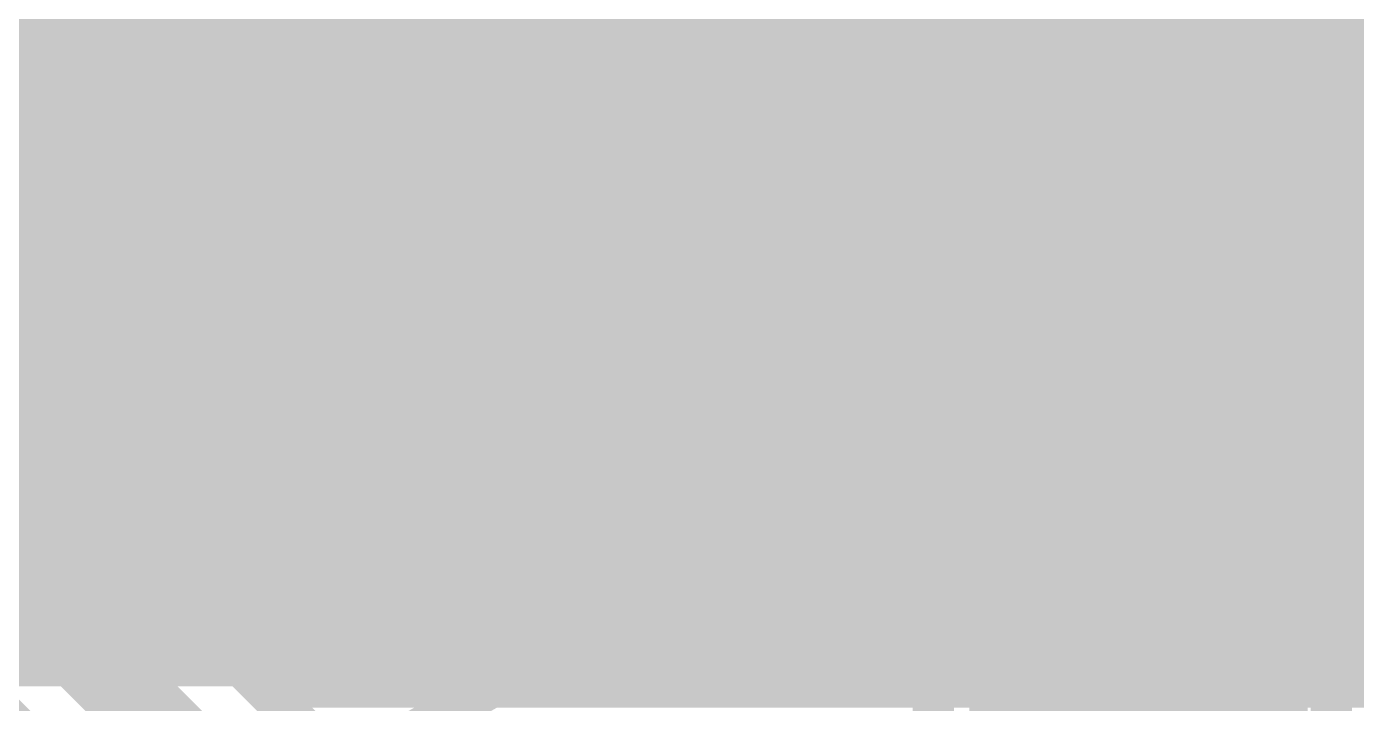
# Model space of a CAD drawing. Extents: x 0 to 10.8, y 0 to 6.1.
# Drawn here: x 9.949 to 10.464, y 1.914 to 2.176 of the extents above; entities that cross this region are included whole.
import ezdxf

# ---------------------------------------------------------------- set-up
doc = ezdxf.new("R2010")
doc.units = 0
for name, color, linetype in [('1', 22, 'CONTINUOUS'), ('16', 175, 'CONTINUOUS'), ('29', 253, 'CONTINUOUS'), ('31', 253, 'CONTINUOUS'), ('51', 253, 'CONTINUOUS')]:
    doc.layers.add(name, color=color, linetype=linetype)

# ---------------------------------------------------------------- blocks, each defined once
blk = doc.blocks.new('RECT')
blk.add_solid([(-0.5, -0.5), (0.5, -0.5), (-0.5, 0.5), (0.5, 0.5)])

msp = doc.modelspace()

# ---------------------------------------------------------------- linework, layer by layer
at = {"layer": '1'}
for points, const_width in [([(10.196831, 2.20472), (10.196831, 2.511469)], 0.254), ([(10.03935, 2.04724), (10.196831, 2.20472)], 0.254), ([(10.341264, 2.14489), (10.351827, 2.184311)], 0.016), ([(10.349598, 2.176), (10.754087, 2.176)], 0.016), ([(9.791343, 2.04724), (10.03935, 2.04724)], 0.254), ([(10.345311, 2.16), (10.754087, 2.16)], 0.016), ([(10.320858, 2.109547), (10.341264, 2.14489)], 0.016), ([(10.340748, 2.144), (10.754087, 2.144)], 0.016), ([(10.331512, 2.128), (10.754087, 2.128)], 0.016), ([(10.292, 2.080689), (10.320858, 2.109547)], 0.016), ([(10.322272, 2.112), (10.754087, 2.112)], 0.016), ([(10.307311, 2.096), (10.754087, 2.096)], 0.016), ([(10.13452, 1.923209), (10.292, 2.080689)], 0.016), ([(10.291311, 2.08), (10.754087, 2.08)], 0.016), ([(10.275311, 2.064), (10.754087, 2.064)], 0.016), ([(10.259311, 2.048), (10.754087, 2.048)], 0.016), ([(10.243311, 2.032), (10.754087, 2.032)], 0.016), ([(10.227311, 2.016), (10.754087, 2.016)], 0.016), ([(10.311083, 2.001846), (10.306976, 1.99948)], 0.016), ([(10.315657, 2.003075), (10.311083, 2.001846)], 0.016), ([(10.369091, 2.003075), (10.315657, 2.003075)], 0.016), ([(10.369091, 1.951752), (10.369091, 2.003075)], 0.016), ([(10.438512, 2.003075), (10.385075, 2.003075)], 0.016), ([(10.385075, 2.003075), (10.385075, 1.951752)], 0.016), ([(10.443087, 2.001846), (10.438512, 2.003075)], 0.016), ([(10.447193, 1.99948), (10.443087, 2.001846)], 0.016), ([(10.211311, 2), (10.307882, 2)], 0.016), ([(10.303626, 1.99613), (10.30126, 1.992024)], 0.016), ([(10.306976, 1.99948), (10.303626, 1.99613)], 0.016), ([(10.369091, 2), (10.385075, 2)], 0.016), ([(10.446291, 2), (10.754087, 2)], 0.016), ([(10.450543, 1.99613), (10.447193, 1.99948)], 0.016), ([(10.452909, 1.992024), (10.450543, 1.99613)], 0.016), ([(10.30126, 1.992024), (10.300031, 1.987449)], 0.016), ([(10.454138, 1.987449), (10.452909, 1.992024)], 0.016), ([(10.300031, 1.987449), (10.300031, 1.951728)], 0.016), ([(10.454138, 1.951728), (10.454138, 1.987449)], 0.016), ([(10.195311, 1.984), (10.300031, 1.984)], 0.016), ([(10.369091, 1.984), (10.385075, 1.984)], 0.016), ([(10.454138, 1.984), (10.754087, 1.984)], 0.016), ([(10.179311, 1.968), (10.300031, 1.968)], 0.016), ([(10.369091, 1.968), (10.385075, 1.968)], 0.016), ([(10.454138, 1.968), (10.754087, 1.968)], 0.016), ([(10.163311, 1.952), (10.300031, 1.952)], 0.016), ([(10.300031, 1.951728), (10.369071, 1.951728)], 0.016), ([(10.369071, 1.951728), (10.369071, 1.935744)], 0.016), ([(10.369091, 1.952), (10.385075, 1.952)], 0.016), ([(10.385075, 1.951752), (10.369091, 1.951752)], 0.016), ([(10.385098, 1.935744), (10.385098, 1.951728)], 0.016), ([(10.385098, 1.951728), (10.454138, 1.951728)], 0.016), ([(10.454138, 1.952), (10.754087, 1.952)], 0.016), ([(10.147311, 1.936), (10.369071, 1.936)], 0.016), ([(10.369071, 1.935744), (10.300031, 1.935744)], 0.016), ([(10.300031, 1.935744), (10.300031, 1.900028)], 0.016), ([(10.369091, 1.884402), (10.369091, 1.935724)], 0.016), ([(10.369091, 1.935724), (10.385075, 1.935724)], 0.016), ([(10.385075, 1.935724), (10.385075, 1.884402)], 0.016), ([(10.385098, 1.936), (10.754087, 1.936)], 0.016), ([(10.454138, 1.935744), (10.385098, 1.935744)], 0.016), ([(10.454138, 1.900028), (10.454138, 1.935744)], 0.016), ([(10.099177, 1.902803), (10.13452, 1.923209)], 0.016), ([(10.128961, 1.92), (10.300031, 1.92)], 0.016), ([(10.369091, 1.92), (10.385075, 1.92)], 0.016), ([(10.454138, 1.92), (10.754087, 1.92)], 0.016)]:
    msp.add_lwpolyline(points, dxfattribs=dict(at, const_width=const_width))
for points, const_width in [([(10.241732, 2.159819, 1), (10.151929, 2.249622)], 0.127), ([(10.133331, 2.20472, 1), (10.260331, 2.20472)], 0.127), ([(10.349598, 2.18, 1), (10.349598, 2.172)], 0.008), ([(10.03935, 1.98374, 1), (10.03935, 2.11074)], 0.127), ([(10.345311, 2.164, 1), (10.345311, 2.156)], 0.008), ([(9.994449, 2.092141, 1), (10.084252, 2.002339)], 0.127), ([(10.344728, 2.14289, 1), (10.3378, 2.14689)], 0.008), ([(10.340748, 2.148, 1), (10.340748, 2.14)], 0.008), ([(10.3374, 2.145925, 1), (10.345127, 2.143854)], 0.008), ([(10.331512, 2.132, 1), (10.331512, 2.124)], 0.008), ([(10.323687, 2.106719, 1), (10.31803, 2.112376)], 0.008), ([(10.322272, 2.116, 1), (10.322272, 2.108)], 0.008), ([(10.317394, 2.111547, 1), (10.324322, 2.107547)], 0.008), ([(10.307311, 2.1, 1), (10.307311, 2.092)], 0.008), ([(10.291311, 2.084, 1), (10.291311, 2.076)], 0.008), ([(10.289172, 2.083517, 1), (10.294828, 2.077861)], 0.008), ([(10.294828, 2.077861, 1), (10.289172, 2.083517)], 0.008), ([(10.275311, 2.068, 1), (10.275311, 2.06)], 0.008), ([(10.259311, 2.052, 1), (10.259311, 2.044)], 0.008), ([(10.243311, 2.036, 1), (10.243311, 2.028)], 0.008), ([(10.227311, 2.02, 1), (10.227311, 2.012)], 0.008), ([(10.310045, 2.00571, 1), (10.31212, 1.997983)], 0.008), ([(10.31308, 1.998381, 1), (10.309086, 2.005312)], 0.008), ([(10.315657, 2.007075, 1), (10.315657, 1.999075)], 0.008), ([(10.316695, 1.999212, 1), (10.31462, 2.006938)], 0.008), ([(10.373091, 2.003075, 1), (10.365091, 2.003075)], 0.008), ([(10.369091, 1.999075, 1), (10.369091, 2.007075)], 0.008), ([(10.385075, 2.007075, 1), (10.385075, 1.999075)], 0.008), ([(10.389075, 2.003075, 1), (10.381075, 2.003075)], 0.008), ([(10.439549, 2.006938, 1), (10.437475, 1.999212)], 0.008), ([(10.438512, 1.999075, 1), (10.438512, 2.007075)], 0.008), ([(10.445084, 2.005312, 1), (10.44109, 1.998381)], 0.008), ([(10.442049, 1.997983, 1), (10.444124, 2.00571)], 0.008), ([(10.211311, 2.004, 1), (10.211311, 1.996)], 0.008), ([(10.307092, 1.994133, 1), (10.30016, 1.998127)], 0.008), ([(10.304979, 2.002946, 1), (10.308973, 1.996015)], 0.008), ([(10.309805, 1.996652, 1), (10.304148, 2.002309)], 0.008), ([(10.307882, 1.996, 1), (10.307882, 2.004)], 0.008), ([(10.369091, 2.004, 1), (10.369091, 1.996)], 0.008), ([(10.385075, 1.996, 1), (10.385075, 2.004)], 0.008), ([(10.446291, 2.004, 1), (10.446291, 1.996)], 0.008), ([(10.450021, 2.002309, 1), (10.444364, 1.996652)], 0.008), ([(10.445196, 1.996015, 1), (10.44919, 2.002946)], 0.008), ([(10.454009, 1.998127, 1), (10.447078, 1.994133)], 0.008), ([(10.305123, 1.990986, 1), (10.297397, 1.993061)], 0.008), ([(10.300798, 1.998958, 1), (10.306454, 1.993301)], 0.008), ([(10.447715, 1.993301, 1), (10.453372, 1.998958)], 0.008), ([(10.456773, 1.993061, 1), (10.449046, 1.990986)], 0.008), ([(10.304031, 1.987449, 1), (10.296031, 1.987449)], 0.008), ([(10.297794, 1.994021, 1), (10.304726, 1.990027)], 0.008), ([(10.449444, 1.990027, 1), (10.456375, 1.994021)], 0.008), ([(10.458138, 1.987449, 1), (10.450138, 1.987449)], 0.008), ([(10.195311, 1.988, 1), (10.195311, 1.98)], 0.008), ([(10.296168, 1.988486, 1), (10.303895, 1.986412)], 0.008), ([(10.300031, 1.98, 1), (10.300031, 1.988)], 0.008), ([(10.369091, 1.988, 1), (10.369091, 1.98)], 0.008), ([(10.385075, 1.98, 1), (10.385075, 1.988)], 0.008), ([(10.454138, 1.988, 1), (10.454138, 1.98)], 0.008), ([(10.450275, 1.986412, 1), (10.458001, 1.988486)], 0.008), ([(10.179311, 1.972, 1), (10.179311, 1.964)], 0.008), ([(10.300031, 1.964, 1), (10.300031, 1.972)], 0.008), ([(10.369091, 1.972, 1), (10.369091, 1.964)], 0.008), ([(10.385075, 1.964, 1), (10.385075, 1.972)], 0.008), ([(10.454138, 1.972, 1), (10.454138, 1.964)], 0.008), ([(10.163311, 1.956, 1), (10.163311, 1.948)], 0.008), ([(10.300031, 1.955728, 1), (10.300031, 1.947728)], 0.008), ([(10.300031, 1.948, 1), (10.300031, 1.956)], 0.008), ([(10.373071, 1.951728, 1), (10.365071, 1.951728)], 0.008), ([(10.369091, 1.956, 1), (10.369091, 1.948)], 0.008), ([(10.369091, 1.955752, 1), (10.369091, 1.947752)], 0.008), ([(10.369071, 1.947728, 1), (10.369071, 1.955728)], 0.008), ([(10.389098, 1.951728, 1), (10.381098, 1.951728)], 0.008), ([(10.385098, 1.955728, 1), (10.385098, 1.947728)], 0.008), ([(10.385075, 1.948, 1), (10.385075, 1.956)], 0.008), ([(10.385075, 1.947752, 1), (10.385075, 1.955752)], 0.008), ([(10.454138, 1.956, 1), (10.454138, 1.948)], 0.008), ([(10.454138, 1.947728, 1), (10.454138, 1.955728)], 0.008), ([(10.296031, 1.951728, 1), (10.304031, 1.951728)], 0.008), ([(10.365091, 1.951752, 1), (10.373091, 1.951752)], 0.008), ([(10.381075, 1.951752, 1), (10.389075, 1.951752)], 0.008), ([(10.450138, 1.951728, 1), (10.458138, 1.951728)], 0.008), ([(10.147311, 1.94, 1), (10.147311, 1.932)], 0.008), ([(10.300031, 1.939744, 1), (10.300031, 1.931744)], 0.008), ([(10.304031, 1.935744, 1), (10.296031, 1.935744)], 0.008), ([(10.373091, 1.935724, 1), (10.365091, 1.935724)], 0.008), ([(10.369091, 1.939724, 1), (10.369091, 1.931724)], 0.008), ([(10.369071, 1.932, 1), (10.369071, 1.94)], 0.008), ([(10.369071, 1.931744, 1), (10.369071, 1.939744)], 0.008), ([(10.389075, 1.935724, 1), (10.381075, 1.935724)], 0.008), ([(10.385098, 1.94, 1), (10.385098, 1.932)], 0.008), ([(10.385098, 1.939744, 1), (10.385098, 1.931744)], 0.008), ([(10.385075, 1.931724, 1), (10.385075, 1.939724)], 0.008), ([(10.458138, 1.935744, 1), (10.450138, 1.935744)], 0.008), ([(10.454138, 1.931744, 1), (10.454138, 1.939744)], 0.008), ([(10.365071, 1.935744, 1), (10.373071, 1.935744)], 0.008), ([(10.381098, 1.935744, 1), (10.389098, 1.935744)], 0.008), ([(10.13652, 1.919745, 1), (10.13252, 1.926673)], 0.008), ([(10.128961, 1.924, 1), (10.128961, 1.916)], 0.008), ([(10.131691, 1.926037, 1), (10.137348, 1.92038)], 0.008), ([(10.300031, 1.916, 1), (10.300031, 1.924)], 0.008), ([(10.369091, 1.924, 1), (10.369091, 1.916)], 0.008), ([(10.385075, 1.916, 1), (10.385075, 1.924)], 0.008), ([(10.454138, 1.924, 1), (10.454138, 1.916)], 0.008)]:
    msp.add_lwpolyline(points, format="xyb", dxfattribs=dict(at, const_width=const_width))
at = {"layer": '16'}
for points, const_width in [([(10.189701, 1.770449), (9.143059, 2.817091)], 0.016), ([(9.11, 2.795), (10.175, 1.73)], 0.032), ([(9.093843, 2.756), (10.134547, 1.715295)], 0.016), ([(9.78415, 2.176), (10.754087, 2.176)], 0.016), ([(9.80015, 2.16), (10.754087, 2.16)], 0.016), ([(9.81615, 2.144), (10.754087, 2.144)], 0.016), ([(9.83215, 2.128), (10.754087, 2.128)], 0.016), ([(9.84815, 2.112), (10.754087, 2.112)], 0.016), ([(9.86415, 2.096), (10.754087, 2.096)], 0.016), ([(9.88015, 2.08), (10.754087, 2.08)], 0.016), ([(9.89615, 2.064), (10.754087, 2.064)], 0.016), ([(9.91215, 2.048), (10.754087, 2.048)], 0.016), ([(9.92815, 2.032), (10.754087, 2.032)], 0.016), ([(9.94415, 2.016), (10.754087, 2.016)], 0.016), ([(9.96015, 2), (10.754087, 2)], 0.016), ([(9.97615, 1.984), (10.754087, 1.984)], 0.016), ([(9.99215, 1.968), (10.754087, 1.968)], 0.016), ([(10.00815, 1.952), (10.754087, 1.952)], 0.016), ([(10.02415, 1.936), (10.754087, 1.936)], 0.016), ([(10.04015, 1.92), (10.754087, 1.92)], 0.016)]:
    msp.add_lwpolyline(points, dxfattribs=dict(at, const_width=const_width))
at = {"layer": '16', "const_width": 0.008}
for points in [[(9.96015, 2.004, 1), (9.96015, 1.996)], [(9.97615, 1.988, 1), (9.97615, 1.98)], [(9.99215, 1.972, 1), (9.99215, 1.964)], [(10.00815, 1.956, 1), (10.00815, 1.948)], [(10.02415, 1.94, 1), (10.02415, 1.932)], [(10.04015, 1.924, 1), (10.04015, 1.916)]]:
    msp.add_lwpolyline(points, format="xyb", dxfattribs=at)
at = {"layer": '51', "const_width": 0.008}
for points in [[(10.441063, 1.978189), (10.322953, 1.978189)], [(10.322953, 1.978189), (10.322953, 1.90437)], [(10.441063, 1.90437), (10.441063, 1.978189)]]:
    msp.add_lwpolyline(points, dxfattribs=at)
at = {"layer": '51', "const_width": 0.004}
for points in [[(10.322953, 1.980189, 1), (10.322953, 1.976189)], [(10.324953, 1.978189, 1), (10.320953, 1.978189)], [(10.443063, 1.978189, 1), (10.439063, 1.978189)], [(10.441063, 1.976189, 1), (10.441063, 1.980189)]]:
    msp.add_lwpolyline(points, format="xyb", dxfattribs=at)

# ---------------------------------------------------------------- block references
at = {"layer": '1', "xscale": 0.082677, "yscale": 0.11811, "rotation": 270}
msp.add_blockref('RECT', (10.377087, 1.94374), dxfattribs=at)
at = {"layer": '29', "xscale": 0.090677, "yscale": 0.12611, "rotation": 270}
msp.add_blockref('RECT', (10.377087, 1.94374), dxfattribs=at)
at = {"layer": '31', "xscale": 0.082677, "yscale": 0.11811, "rotation": 270}
msp.add_blockref('RECT', (10.377087, 1.94374), dxfattribs=at)

doc.saveas('drawing.dxf')
